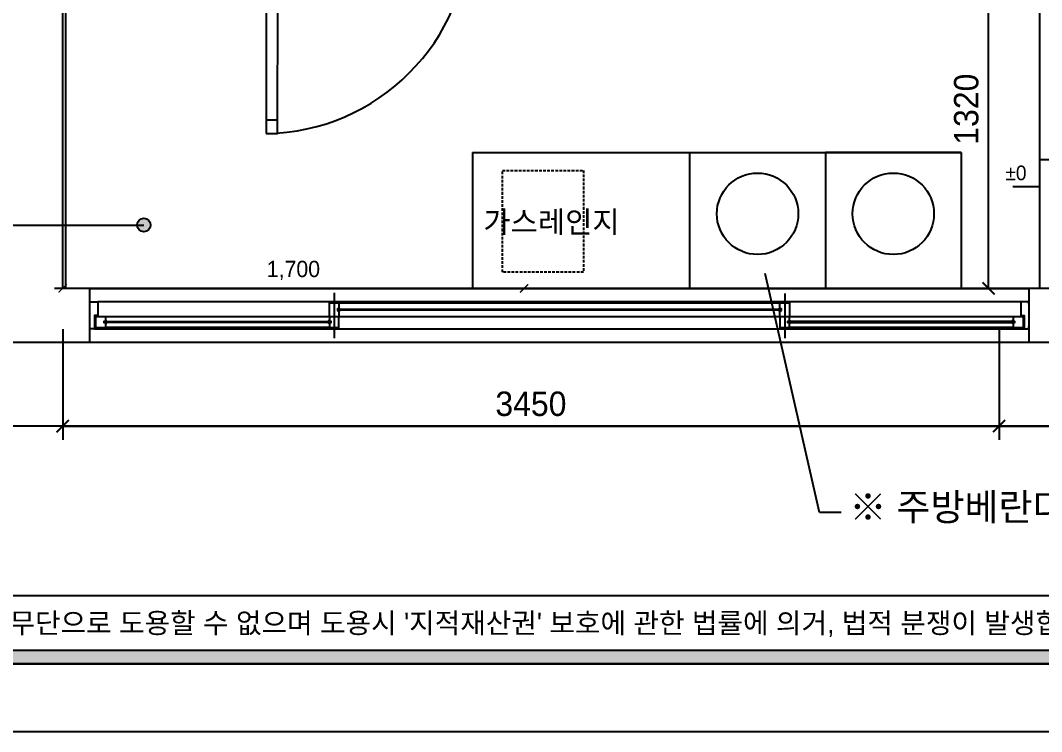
# Model space of a CAD drawing. Header units: millimetres. Extents: x -551172 to 232469, y -3435 to 261611.
# Drawn here: x 123386 to 127148, y 98553 to 101172 of the extents above; entities that cross this region are included whole.
import ezdxf
from ezdxf.enums import TextEntityAlignment as Align

# ---------------------------------------------------------------- set-up
doc = ezdxf.new("R2010")
doc.units = ezdxf.units.MM
doc.header["$LTSCALE"] = 10
doc.header["$PDMODE"] = 3
doc.linetypes.add('DASHEDX2', pattern=[1.5, 1, -0.5])
doc.layers.get('DEFPOINTS').update_dxf_attribs({"color": 248})
for name, color, linetype in [('0-ELC TEXT', 7, 'Continuous'), ('06-FUR', 6, 'Continuous'), ('07-DIM WAL', 5, 'Continuous'), ('3.기호.계단선', 30, 'Continuous'), ('F-SYM', 7, 'Continuous'), ('FORM(YOURNAME)-11', 1, 'Continuous'), ('Layer 1', 7, 'Continuous'), ('도면층2', 2, 'Continuous'), ('도면층4', 4, 'Continuous'), ('도면층5', 5, 'Continuous')]:
    doc.layers.add(name, color=color, linetype=linetype)
doc.styles.add('HY 울릉도 L', font='')
doc.styles.add('YOURNAME', font='HY울릉도M.TTF')
doc.styles.add('코레일둥고', font='Korail_Round_Gothic_Medium.ttf')
doc.styles.get('HY 울릉도 L').set_extended_font_data('HY울릉도L')
doc.dimstyles.new('30', dxfattribs={"dimscale": 30, "dimtxt": 2, "dimasz": 1, "dimexe": 1, "dimexo": 1, "dimgap": 1, "dimtad": 1, "dimdec": 0, "dimrnd": 0.05, "dimdsep": 46, "dimlunit": 6, "dimtxsty": 'HY 울릉도 L', "dimblk": 'ARCHTICK', "dimcen": 2.5, "dimdle": 1, "dimclrd": 133, "dimclre": 133, "dimclrt": 30, "dimadec": 0, "dimazin": 0, "dimtfac": 1, "dimtdec": 0, "dimtix": 1, "dimtmove": 2, "dimatfit": 3, "dimldrblk": 'ARCHTICK', "dimfxl": 1, "dimlwd": -1, "dimlwe": -1, "dimarcsym": 0})
doc.dimstyles.new('YOURNAME-50', dxfattribs={"dimscale": 50, "dimtxt": 1.8, "dimasz": 0.9, "dimexe": 1, "dimexo": 3, "dimgap": 0.7, "dimtad": 1, "dimdec": 0, "dimzin": 0, "dimdsep": 46, "dimtxsty": 'YOURNAME', "dimblk": 'ARCHTICK', "dimcen": 0, "dimclrd": 1, "dimclre": 1, "dimclrt": 7, "dimadec": 0, "dimazin": 0, "dimtfac": 1, "dimtdec": 0, "dimtix": 1, "dimtmove": 2, "dimatfit": 3, "dimldrblk": 'ARCHTICK', "dimfxl": 1, "dimtolj": 1, "dimtzin": 0, "dimarcsym": 0})

# ---------------------------------------------------------------- blocks, each defined once
blk = doc.blocks.new('FORM-PLAN')
at = {"layer": 'FORM(YOURNAME)-11'}
h = blk.add_hatch(color=256, dxfattribs=at)
h.dxf.hatch_style = 1
h.paths.add_polyline_path([(-71444, 55115), (10556, 55115), (10556, 54915), (-71444, 54915)])
h.paths.add_polyline_path([(-71444, -2085), (10556, -2085), (10556, -2285), (-71444, -2285)])
at = {"layer": 'DEFPOINTS', "color": 158}
blk.add_line((1346, -1285), (-71444, -1285), dxfattribs=at)
for points in [[(-71444, -2285), (10556, -2285), (10556, 55115), (-71444, 55115)], [(-69444, 53115), (-64, 53115), (-64, 1215), (-69444, 1215)]]:
    blk.add_lwpolyline(points, close=True, dxfattribs=at)
at = {"layer": 'FORM(YOURNAME)-11', "color": 250}
blk.add_lwpolyline([(-72444, -3285), (11556, -3285), (11556, 56115), (-72444, 56115)], close=True, dxfattribs=at)
at = {"layer": 'FORM(YOURNAME)-11'}
blk.add_lwpolyline([(-71444, -2085), (10556, -2085), (10556, -2285), (-71444, -2285)], close=True, dxfattribs=at)
at = {"layer": 'FORM(YOURNAME)-11', "color": 1, "style": 'YOURNAME'}
blk.add_text("- 본 도서는 어떠한 경우에도 무단으로 도용할 수 없으며 도용시 '지적재산권' 보호에 관한 법률에 의거, 법적 분쟁이 발생합니다.  또한 본 도서에 관한 모든 저작권은 당사에 있습니다. -", height=300, dxfattribs=at).set_placement((-32990, -1685), align=Align.MIDDLE_CENTER)
at = {"layer": 'FORM(YOURNAME)-11', "color": 3, "style": 'YOURNAME'}
for tag, height, p in [('1', 450, (9905, 18188)), ('2', 450, (9905, 17544)), ('3', 450, (9905, 16257)), ('4', 450, (9905, 14326)), ('5', 515, (9905, 12009)), ('6', 515, (9905, 9757)), ('7', 515, (9905, 7504)), ('8', 515, (9905, 5252)), ('9', 515, (9905, 2999)), ('10', 515, (5655, 811)), ('11', 515, (9905, 747)), ('12', 515, (5655, -1441)), ('13', 515, (9905, -1441))]:
    blk.add_attdef(tag, text='', height=height, dxfattribs=at).set_placement(p, align=Align.MIDDLE_RIGHT)
blk = doc.blocks.new('_ArchTick')
at = {"color": 0, "linetype": 'ByBlock', "const_width": 0.15}
blk.add_lwpolyline([(-0.5, -0.5), (0.5, 0.5)], dxfattribs=at)
blk = doc.blocks.new('*D851')
at = {"layer": '07-DIM WAL', "color": 1, "lineweight": -2, "transparency": 16777216}
for p, q in [((123541.4, 100035.3), (123541.4, 99627.8)), ((126991.4, 100035.3), (126991.4, 99627.8)), ((123541.4, 99677.8), (126991.4, 99677.8))]:
    blk.add_line(p, q, dxfattribs=at)
at = {"layer": 'DEFPOINTS', "color": 0, "transparency": 16777216}
for p in [(123541.4, 100185.3), (126991.4, 100185.3), (126991.4, 99677.8)]:
    blk.add_point(p, dxfattribs=at)
at = {"layer": '07-DIM WAL', "color": 1, "lineweight": -2, "transparency": 16777216, "xscale": 45, "yscale": 45, "zscale": 45, "rotation": 180}
blk.add_blockref('_ArchTick', (123541.4, 99677.8), dxfattribs=at)
at = {"layer": '07-DIM WAL', "color": 1, "lineweight": -2, "transparency": 16777216, "xscale": 45, "yscale": 45, "zscale": 45}
blk.add_blockref('_ArchTick', (126991.4, 99677.8), dxfattribs=at)
at = {"layer": '07-DIM WAL', "color": 7, "transparency": 16777216, "insert": (125266.4, 99759.6), "char_height": 90, "attachment_point": 5, "style": 'YOURNAME'}
blk.add_mtext('\\A1;3450', dxfattribs=at)
blk = doc.blocks.new('*D852')
at = {"layer": '07-DIM WAL', "color": 1, "lineweight": -2, "transparency": 16777216}
for p, q in [((126991.4, 100035.3), (126991.4, 99627.8)), ((128291.4, 100035.3), (128291.4, 99627.8)), ((126991.4, 99677.8), (128291.4, 99677.8))]:
    blk.add_line(p, q, dxfattribs=at)
at = {"layer": 'DEFPOINTS', "color": 0, "transparency": 16777216}
for p in [(126991.4, 100185.3), (128291.4, 100185.3), (128291.4, 99677.8)]:
    blk.add_point(p, dxfattribs=at)
at = {"layer": '07-DIM WAL', "color": 1, "lineweight": -2, "transparency": 16777216, "xscale": 45, "yscale": 45, "zscale": 45, "rotation": 180}
blk.add_blockref('_ArchTick', (126991.4, 99677.8), dxfattribs=at)
at = {"layer": '07-DIM WAL', "color": 1, "lineweight": -2, "transparency": 16777216, "xscale": 45, "yscale": 45, "zscale": 45}
blk.add_blockref('_ArchTick', (128291.4, 99677.8), dxfattribs=at)
at = {"layer": '07-DIM WAL', "color": 7, "transparency": 16777216, "insert": (127641.4, 99759.6), "char_height": 90, "attachment_point": 5, "style": 'YOURNAME'}
blk.add_mtext('\\A1;1300', dxfattribs=at)
blk = doc.blocks.new('*D855')
at = {"layer": '07-DIM WAL', "color": 1, "lineweight": -2, "transparency": 16777216}
for p, q in [((126991.4, 101505.3), (126902.5, 101505.3)), ((126952.5, 100185.3), (126952.5, 101505.3)), ((126991.4, 100185.3), (126902.5, 100185.3))]:
    blk.add_line(p, q, dxfattribs=at)
at = {"layer": 'DEFPOINTS', "color": 0, "transparency": 16777216}
for p in [(126952.5, 101505.3), (127141.4, 101505.3), (127141.4, 100185.3)]:
    blk.add_point(p, dxfattribs=at)
at = {"layer": '07-DIM WAL', "color": 1, "lineweight": -2, "transparency": 16777216, "xscale": 45, "yscale": 45, "zscale": 45}
for p, rotation in [((126952.5, 101505.3), 90), ((126952.5, 100185.3), 270)]:
    blk.add_blockref('_ArchTick', p, dxfattribs=dict(at, rotation=rotation))
at = {"layer": '07-DIM WAL', "color": 7, "transparency": 16777216, "insert": (126870.7, 100845.3), "char_height": 90, "attachment_point": 5, "rotation": 90, "style": 'YOURNAME'}
blk.add_mtext('\\A1;1320', dxfattribs=at)
blk = doc.blocks.new('*D882')
at = {"layer": '06-FUR', "color": 133, "transparency": 16777216}
blk.add_line((125271.4, 100185.3), (123511.4, 100185.3), dxfattribs=at)
at = {"layer": 'DEFPOINTS', "color": 0, "transparency": 16777216}
for p in [(123541.4, 100185.3), (123541.4, 100185.3), (125241.4, 100185.3)]:
    blk.add_point(p, dxfattribs=at)
at = {"layer": '06-FUR', "color": 133, "transparency": 16777216, "xscale": 30, "yscale": 30, "zscale": 30, "rotation": 180}
blk.add_blockref('_ArchTick', (123541.4, 100185.3), dxfattribs=at)
at = {"layer": '06-FUR', "color": 133, "transparency": 16777216, "xscale": 30, "yscale": 30, "zscale": 30}
blk.add_blockref('_ArchTick', (125241.4, 100185.3), dxfattribs=at)
at = {"layer": '06-FUR', "color": 30, "transparency": 16777216, "insert": (124391.4, 100251.2), "char_height": 60, "attachment_point": 5, "style": 'HY 울릉도 L'}
blk.add_mtext('1,700', dxfattribs=at)

msp = doc.modelspace()

# ---------------------------------------------------------------- hatches: boundary and pattern name
at = {"layer": '0-ELC TEXT'}
h = msp.add_hatch(color=256, dxfattribs=at)
h.dxf.hatch_style = 1
edge = h.paths.add_edge_path()
edge.add_arc((123840.3, 100418.6), 25, 180, 540, ccw=False)

# ---------------------------------------------------------------- linework, layer by layer
msp.add_line((122398.1, 100418.6), (123840.3, 100418.6), dxfattribs=at)
at = {"layer": '0-ELC TEXT', "color": 240, "true_color": 0xed1f24}
for p, q in [((126330, 99360), (126130, 100240)), ((126410, 99360), (126330, 99360))]:
    msp.add_line(p, q, dxfattribs=at)
at = {"layer": '0-ELC TEXT'}
msp.add_circle((123840.3, 100418.6), 25, dxfattribs=at)
at = {"layer": '06-FUR'}
for p, q in [((125051.4, 100685.3), (125051.4, 100185.3)), ((125051.4, 100685.3), (126851.4, 100685.3)), ((125851.4, 100185.3), (125851.4, 100685.3)), ((126851.4, 100685.3), (126351.4, 100685.3)), ((126351.4, 100685.3), (126351.4, 100185.3)), ((126851.4, 100685.3), (126851.4, 100185.3)), ((125051.4, 100185.3), (126851.4, 100185.3)), ((126351.4, 100185.3), (125851.4, 100185.3))]:
    msp.add_line(p, q, dxfattribs=at)
at = {"layer": '06-FUR', "color": 7, "linetype": 'DASHEDX2'}
msp.add_lwpolyline([(125460, 100245.3), (125161.4, 100245.3), (125161.4, 100620), (125460, 100620)], close=True, dxfattribs=at)
at = {"layer": '06-FUR'}
for centre in [(126101.4, 100460), (126601.4, 100460)]:
    msp.add_circle(centre, 150, dxfattribs=at)
at = {"layer": '3.기호.계단선'}
msp.add_lwpolyline([(127041.4, 100560), (127141.4, 100560), (127141.4, 100660), (127241.4, 100660)], dxfattribs=at)
at = {"layer": 'Layer 1'}
msp.add_line((127141.4, 100185.3), (127141.4, 101505.3), dxfattribs=at)
msp.add_line((127141.4, 100185.3), (127141.4, 101505.3), dxfattribs=at)
at = {"layer": '도면층2'}
for p, q in [((123541.4, 100185.3), (123541.4, 101505.3)), ((123553.4, 100185.3), (123553.4, 101505.3)), ((128291.4, 100185.3), (123541.4, 100185.3)), ((124541.4, 100185.3), (123641.4, 100185.3)), ((123641.4, 99985.3), (123641.4, 100185.3)), ((128411.4, 99985.3), (123341.4, 99985.3)), ((128411.4, 99985.3), (126601.4, 99985.3))]:
    msp.add_line(p, q, dxfattribs=at)
at = {"layer": '도면층4'}
for p, q in [((124333.3, 100755.3), (124334.4, 101505.3)), ((124291.4, 101455.3), (124291.4, 100805.3)), ((124541.4, 100169.2), (124541.4, 100001.4)), ((126201.4, 100166.8), (126201.4, 100001.7)), ((127071.4, 100136), (123671.4, 100136)), ((124558.8, 100132), (126183.9, 100132)), ((124523.8, 100080.8), (123700.1, 100080.8)), ((126183.9, 100080.8), (124558.8, 100080.8)), ((127042.7, 100080.8), (126218.9, 100080.8)), ((123658.8, 100036), (127083.9, 100036)), ((124523.8, 100040.8), (123700.1, 100040.8)), ((127042.7, 100040.8), (126218.9, 100040.8))]:
    msp.add_line(p, q, dxfattribs=at)
for points in [[(124291.4, 100755.3), (124333.3, 100755.3), (124333.3, 100805.3), (124291.4, 100805.3)], [(123641.4, 100185.3), (127101.4, 100185.3), (127101.4, 99985.3), (123641.4, 99985.3)], [(124523.8, 100080.8), (124523.8, 100132), (124558.8, 100132), (124558.8, 100111.4), (124553.3, 100109.6), (124553.3, 100103.2), (124558.8, 100101.4), (124558.8, 100080.8)], [(126189.5, 100103.2), (126189.5, 100109.6), (126183.9, 100111.4), (126183.9, 100132), (126218.9, 100132), (126218.9, 100080.8), (126183.9, 100080.8), (126183.9, 100101.4)], [(123700.1, 100066.2), (123700.1, 100080.8), (123662.1, 100080.8), (123662.1, 100040.8), (123700.1, 100040.8), (123700.1, 100056.2), (123694.5, 100057.9), (123694.5, 100064.4)], [(124523.8, 100080.8), (124523.8, 100066.2), (124529.4, 100064.4), (124529.4, 100057.9), (124523.8, 100056.2), (124523.8, 100040.8), (124558.8, 100040.8), (124558.8, 100080.8)], [(126218.9, 100066.2), (126218.9, 100080.8), (126183.9, 100080.8), (126183.9, 100040.8), (126218.9, 100040.8), (126218.9, 100056.2), (126213.4, 100057.9), (126213.4, 100064.4)], [(127042.7, 100056.2), (127042.7, 100040.8), (127080.7, 100040.8), (127080.7, 100080.8), (127042.7, 100080.8), (127042.7, 100066.2), (127048.2, 100064.4), (127048.2, 100057.9)], [(124527.3, 100059.2), (123696.6, 100059.2), (123696.6, 100063.2), (124527.3, 100063.2)], [(126215.4, 100063.2), (126215.4, 100059.2), (127046.2, 100059.2), (127046.2, 100063.2)]]:
    msp.add_lwpolyline(points, close=True, dxfattribs=at)
for points in [[(123641.4, 100127), (123641.4, 100136), (123671.4, 100136), (123671.4, 100085), (123658.8, 100085), (123658.8, 100036), (123641.4, 100036), (123641.4, 100045)], [(124558.8, 100112.2), (124561.6, 100110.8), (124562.1, 100109.8), (124562.7, 100108.4)], [(126183.9, 100112.2), (126181.2, 100110.8), (126180.6, 100109.8), (126180.1, 100108.4)], [(127101.4, 100127), (127101.4, 100136), (127071.4, 100136), (127071.4, 100085), (127083.9, 100085), (127083.9, 100036), (127101.4, 100036), (127101.4, 100045)], [(124555.4, 100108.4), (126187.4, 100108.4), (126187.4, 100104.4), (124555.4, 100104.4), (124555.4, 100108.4), (124555.4, 100104.4)], [(124558.8, 100100.6), (124561.6, 100102), (124562.1, 100103), (124562.7, 100104.4)], [(126183.9, 100100.6), (126181.2, 100102), (126180.6, 100103), (126180.1, 100104.4)], [(123700.1, 100066.9), (123702.8, 100065.6), (123703.4, 100064.6), (123703.9, 100063.2)], [(123700.1, 100055.4), (123702.8, 100056.7), (123703.4, 100057.7), (123703.9, 100059.2)], [(124523.8, 100066.9), (124521.1, 100065.6), (124520.6, 100064.6), (124520, 100063.2)], [(124523.8, 100055.4), (124521.1, 100056.7), (124520.6, 100057.7), (124520, 100059.2)], [(126218.9, 100066.9), (126221.7, 100065.6), (126222.2, 100064.6), (126222.7, 100063.2)], [(126218.9, 100055.4), (126221.7, 100056.7), (126222.2, 100057.7), (126222.7, 100059.2)], [(127042.7, 100066.9), (127039.9, 100065.6), (127039.4, 100064.6), (127038.9, 100063.2)], [(127042.7, 100055.4), (127039.9, 100056.7), (127039.4, 100057.7), (127038.9, 100059.2)]]:
    msp.add_lwpolyline(points, dxfattribs=at)
at = {"layer": '도면층5'}
msp.add_arc((124278.8, 101517.9), 762.7, 270.9433, 359.0567, dxfattribs=at)

# ---------------------------------------------------------------- block references
at = {"layer": 'F-SYM', "xscale": 0.2500000000000001, "yscale": 0.2500000000000001, "zscale": 0.2500000000000001}
msp.add_blockref('FORM-PLAN', (134189.9, 99374), dxfattribs=at)

# ---------------------------------------------------------------- texts
at = {"layer": '0-ELC TEXT', "color": 240, "true_color": 0xed1f24, "style": '코레일둥고'}
msp.add_text('※ 주방베란다 벽에 타일 붙어있는지 유무 모름', height=100, dxfattribs=at).set_placement((126440, 99330))
at = {"layer": '06-FUR', "color": 7, "linetype": 'DASHEDX2', "style": '코레일둥고'}
msp.add_text('가스레인지', height=80, dxfattribs=at).set_placement((125091.3, 100390))
at = {"layer": '3.기호.계단선', "style": '코레일둥고'}
msp.add_text('±0', height=53.94, dxfattribs=at).set_placement((127014.3, 100583.6))

# ---------------------------------------------------------------- dimensions: what is measured, and where the dimension line sits
at = {"layer": '06-FUR'}
dim = msp.add_linear_dim(base=(123541.4, 100185.3), p1=(125241.4, 100185.3), p2=(123541.4, 100185.3), dimstyle='30', override={"dimfxl": 1.25}, dxfattribs=at)
dim.commit()
dim.dimension.update_dxf_attribs({"geometry": '*D882', "text_midpoint": (124391.4, 100251.2)})
at = {"layer": '07-DIM WAL'}
for base, p1, p2, angle, picture, middle in [((126952.5, 101505.3), (127141.4, 100185.3), (127141.4, 101505.3), 90, '*D855', (126870.7, 100845.3)), ((126991.4, 99677.8), (123541.4, 100185.3), (126991.4, 100185.3), 180, '*D851', (125266.4, 99759.6)), ((128291.4, 99677.8), (126991.4, 100185.3), (128291.4, 100185.3), 180, '*D852', (127641.4, 99759.6))]:
    dim = msp.add_linear_dim(base=base, p1=p1, p2=p2, angle=angle, dimstyle='YOURNAME-50', dxfattribs=at)
    dim.commit()
    dim.dimension.update_dxf_attribs({"geometry": picture, "text_midpoint": middle})

doc.saveas('drawing.dxf')
